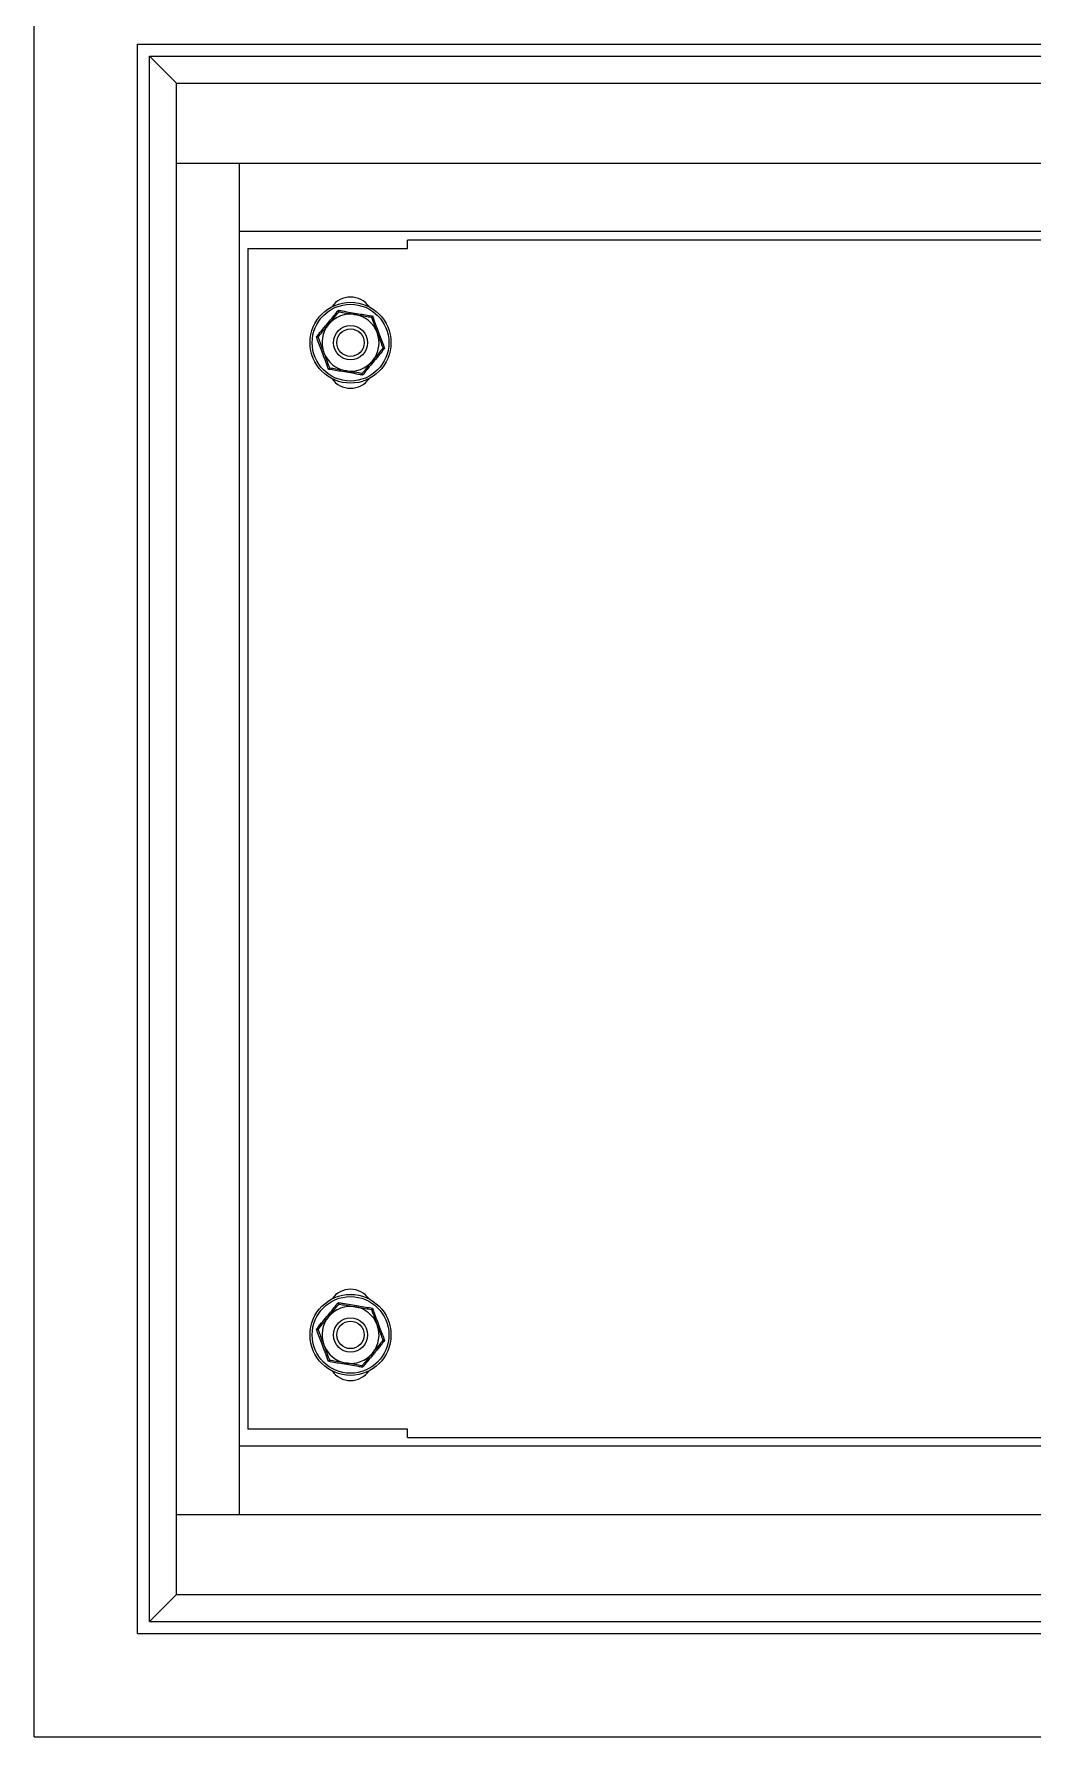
# Model space of a CAD drawing. Header units: millimetres. Extents: x 1836 to 6112, y 1173 to 4209.
# Drawn here: x 4246.8 to 4509.6, y 1706.3 to 2154.2 of the extents above; entities that cross this region are included whole.
import ezdxf

# ---------------------------------------------------------------- set-up
doc = ezdxf.new("R2010")
doc.units = ezdxf.units.MM

msp = doc.modelspace()

# ---------------------------------------------------------------- linework, layer by layer
at = {"color": 7, "linetype": 'Continuous', "lineweight": 9}
for p, q in [((4246.77, 1706.3), (4246.77, 2231.3)), ((4273.95, 1733.49), (4273.95, 2151.61)), ((4273.95, 2151.61), (4639.58, 2151.61)), ((4284.27, 2141.3), (4277.14, 2148.43)), ((4277.14, 2148.43), (4636.39, 2148.43)), ((4277.14, 1736.67), (4277.14, 2148.43)), ((4284.27, 2141.3), (4629.27, 2141.3)), ((4284.27, 1743.8), (4284.27, 2141.3)), ((4284.27, 2120.3), (4629.27, 2120.3)), ((4300.77, 2120.3), (4300.77, 1764.8)), ((4300.77, 2120.3), (4300.77, 2102.3)), ((4612.77, 2102.3), (4300.77, 2102.3)), ((4303.02, 2097.8), (4345.02, 2097.8)), ((4303.02, 2097.8), (4303.02, 1787.3)), ((4568.52, 2100.05), (4345.02, 2100.05)), ((4345.02, 2097.8), (4345.02, 2100.05)), ((4345.02, 1787.3), (4303.02, 1787.3)), ((4345.02, 1785.05), (4345.02, 1787.3)), ((4612.77, 1782.8), (4300.77, 1782.8)), ((4345.02, 1785.05), (4568.52, 1785.05)), ((4284.27, 1764.8), (4629.27, 1764.8)), ((4277.14, 1736.67), (4284.27, 1743.8)), ((4284.27, 1743.8), (4629.27, 1743.8)), ((4273.95, 1733.49), (4639.58, 1733.49)), ((4277.14, 1736.67), (4636.39, 1736.67)), ((4246.77, 1706.3), (4666.77, 1706.3))]:
    msp.add_line(p, q, dxfattribs=at)
for centre, radius in [((4330.02, 2073.05), 10.65), ((4330.02, 2073.05), 10.09), ((4330.02, 2073.05), 4.5), ((4330.02, 2073.05), 3.61), ((4330.02, 1812.05), 10.65), ((4330.02, 1812.05), 10.09), ((4330.02, 1812.05), 4.5), ((4330.02, 1812.05), 3.61)]:
    msp.add_circle(centre, radius, dxfattribs=at)
for centre, radius, start, end in [((4330.02, 2079.1), 5.95, 35.1192, 144.8808), ((4330.02, 2073.05), 7.5, 80.5588, 140.5588), ((4330.02, 2073.05), 7.5, 20.5588, 80.5588), ((4330.02, 2073.05), 7.5, 140.5588, 200.5588), ((4330.02, 2073.05), 7.5, 320.5588, 20.5588), ((4330.02, 2073.05), 7.5, 200.5588, 260.5588), ((4330.02, 2073.05), 7.5, 260.5588, 320.5588), ((4330.02, 2067), 5.95, 215.1192, 324.8808), ((4330.02, 1818.1), 5.95, 35.1192, 144.8808), ((4330.02, 1812.05), 7.5, 80.5588, 140.5588), ((4330.02, 1812.05), 7.5, 20.5588, 80.5588), ((4330.02, 1812.05), 7.5, 140.5588, 200.5588), ((4330.02, 1812.05), 7.5, 320.5588, 20.5588), ((4330.02, 1812.05), 7.5, 200.5588, 260.5588), ((4330.02, 1812.05), 7.5, 260.5588, 320.5588), ((4330.02, 1806), 5.95, 215.1192, 324.8808)]:
    msp.add_arc(centre, radius, start, end, dxfattribs=at)
for points, knots in [([(4321.04, 2074.54), (4321.27, 2074.82), (4322.41, 2076.18), (4324.37, 2078.54), (4326.05, 2080.61), (4326.82, 2081.57)], [0, 0, 0, 0, 0.118084, 0.592258, 1, 1, 1, 1]), ([(4324.22, 2077.82), (4324.98, 2078.73), (4325.92, 2079.88), (4326.8, 2080.95), (4326.97, 2081.16)], [0, 0, 0, 0, 0.801464, 1, 1, 1, 1]), ([(4326.97, 2081.16), (4326.97, 2081.17), (4326.97, 2081.18), (4326.93, 2081.27), (4326.89, 2081.4), (4326.84, 2081.51), (4326.82, 2081.57), (4326.82, 2081.57)], [0, 0, 0, 0, 0.236185, 0.4714, 0.732455, 0.992088, 1, 1, 1, 1]), ([(4326.82, 2081.57), (4327.17, 2081.51), (4328.92, 2081.2), (4331.95, 2080.68), (4334.58, 2080.27), (4335.8, 2080.08)], [0, 0, 0, 0, 0.118084, 0.592258, 1, 1, 1, 1]), ([(4326.97, 2081.16), (4328.23, 2080.95), (4329.64, 2080.72), (4331.09, 2080.47), (4331.25, 2080.45)], [0, 0, 0, 0, 0.896037, 1, 1, 1, 1]), ([(4331.25, 2080.45), (4332.42, 2080.25), (4333.88, 2080.01), (4335.25, 2079.78), (4335.52, 2079.74)], [0, 0, 0, 0, 0.801461, 1, 1, 1, 1]), ([(4335.8, 2080.08), (4335.8, 2080.08), (4335.75, 2080.03), (4335.68, 2079.94), (4335.59, 2079.83), (4335.53, 2079.75), (4335.52, 2079.74), (4335.52, 2079.74)], [0, 0, 0, 0, 0.007913, 0.267532, 0.528606, 0.763815, 1, 1, 1, 1]), ([(4335.52, 2079.74), (4335.65, 2079.4), (4336.13, 2078.1), (4336.65, 2076.71), (4337.04, 2075.68)], [0, 0, 0, 0, 0.263254, 1, 1, 1, 1]), ([(4335.8, 2080.08), (4335.92, 2079.75), (4336.53, 2078.07), (4337.59, 2075.19), (4338.55, 2072.71), (4338.99, 2071.56)], [0, 0, 0, 0, 0.118084, 0.592258, 1, 1, 1, 1]), ([(4324.24, 2066.02), (4324.11, 2066.36), (4323.5, 2068.03), (4322.44, 2070.91), (4321.48, 2073.39), (4321.04, 2074.54)], [0, 0, 0, 0, 0.118083, 0.592258, 1, 1, 1, 1]), ([(4321.47, 2074.47), (4321.47, 2074.47), (4321.45, 2074.47), (4321.36, 2074.49), (4321.22, 2074.51), (4321.1, 2074.53), (4321.04, 2074.54), (4321.04, 2074.54)], [0, 0, 0, 0, 0.236183, 0.471394, 0.732458, 0.992079, 1, 1, 1, 1]), ([(4321.47, 2074.47), (4322.28, 2075.46), (4323.19, 2076.56), (4324.13, 2077.7), (4324.22, 2077.82)], [0, 0, 0, 0, 0.896035, 1, 1, 1, 1]), ([(4321.47, 2074.47), (4321.6, 2074.13), (4322.09, 2072.83), (4322.61, 2071.44), (4322.99, 2070.42)], [0, 0, 0, 0, 0.263253, 1, 1, 1, 1]), ([(4337.04, 2075.68), (4337.12, 2075.48), (4337.62, 2074.14), (4338.13, 2072.77), (4338.54, 2071.67), (4338.56, 2071.63)], [0, 0, 0, 0, 0.148486, 0.965571, 1, 1, 1, 1]), ([(4322.99, 2070.42), (4323.07, 2070.21), (4323.57, 2068.88), (4324.08, 2067.51), (4324.5, 2066.41), (4324.51, 2066.36)], [0, 0, 0, 0, 0.148486, 0.965571, 1, 1, 1, 1]), ([(4338.99, 2071.56), (4338.76, 2071.29), (4337.62, 2069.92), (4335.66, 2067.56), (4333.99, 2065.49), (4333.21, 2064.53)], [0, 0, 0, 0, 0.118083, 0.592258, 1, 1, 1, 1]), ([(4338.56, 2071.63), (4337.75, 2070.65), (4336.84, 2069.55), (4335.91, 2068.41), (4335.81, 2068.29)], [0, 0, 0, 0, 0.896037, 1, 1, 1, 1]), ([(4338.99, 2071.56), (4338.99, 2071.56), (4338.93, 2071.57), (4338.81, 2071.59), (4338.67, 2071.61), (4338.58, 2071.63), (4338.57, 2071.63), (4338.56, 2071.63)], [0, 0, 0, 0, 0.007908, 0.26753, 0.528606, 0.763819, 1, 1, 1, 1]), ([(4324.51, 2066.36), (4324.51, 2066.36), (4324.5, 2066.35), (4324.44, 2066.27), (4324.35, 2066.17), (4324.28, 2066.07), (4324.24, 2066.03), (4324.24, 2066.02)], [0, 0, 0, 0, 0.236185, 0.471406, 0.732474, 0.992087, 1, 1, 1, 1]), ([(4333.21, 2064.53), (4332.86, 2064.59), (4331.11, 2064.9), (4328.08, 2065.42), (4325.45, 2065.83), (4324.24, 2066.02)], [0, 0, 0, 0, 0.118084, 0.592259, 1, 1, 1, 1]), ([(4328.79, 2065.65), (4327.61, 2065.85), (4326.15, 2066.09), (4324.79, 2066.32), (4324.51, 2066.36)], [0, 0, 0, 0, 0.801465, 1, 1, 1, 1]), ([(4333.06, 2064.94), (4331.8, 2065.15), (4330.4, 2065.38), (4328.94, 2065.63), (4328.79, 2065.65)], [0, 0, 0, 0, 0.896039, 1, 1, 1, 1]), ([(4335.81, 2068.29), (4335.05, 2067.37), (4334.11, 2066.22), (4333.23, 2065.15), (4333.06, 2064.94)], [0, 0, 0, 0, 0.801462, 1, 1, 1, 1]), ([(4333.21, 2064.53), (4333.21, 2064.53), (4333.19, 2064.59), (4333.15, 2064.7), (4333.1, 2064.83), (4333.06, 2064.92), (4333.06, 2064.94), (4333.06, 2064.94)], [0, 0, 0, 0, 0.007907, 0.267536, 0.528601, 0.763815, 1, 1, 1, 1]), ([(4321.04, 1813.54), (4321.27, 1813.82), (4322.41, 1815.18), (4324.37, 1817.54), (4326.05, 1819.61), (4326.82, 1820.57)], [0, 0, 0, 0, 0.118084, 0.592259, 1, 1, 1, 1]), ([(4324.22, 1816.82), (4324.98, 1817.73), (4325.92, 1818.88), (4326.8, 1819.95), (4326.97, 1820.16)], [0, 0, 0, 0, 0.801462, 1, 1, 1, 1]), ([(4326.97, 1820.16), (4326.97, 1820.17), (4326.97, 1820.18), (4326.93, 1820.27), (4326.89, 1820.4), (4326.84, 1820.51), (4326.82, 1820.57), (4326.82, 1820.57)], [0, 0, 0, 0, 0.236183, 0.471395, 0.732461, 0.992082, 1, 1, 1, 1]), ([(4326.82, 1820.57), (4327.17, 1820.51), (4328.92, 1820.2), (4331.95, 1819.68), (4334.58, 1819.27), (4335.8, 1819.08)], [0, 0, 0, 0, 0.118083, 0.592258, 1, 1, 1, 1]), ([(4326.97, 1820.16), (4328.23, 1819.95), (4329.64, 1819.72), (4331.09, 1819.47), (4331.25, 1819.45)], [0, 0, 0, 0, 0.896037, 1, 1, 1, 1]), ([(4331.25, 1819.45), (4332.42, 1819.25), (4333.88, 1819.01), (4335.25, 1818.78), (4335.52, 1818.74)], [0, 0, 0, 0, 0.801462, 1, 1, 1, 1]), ([(4335.8, 1819.08), (4335.8, 1819.08), (4335.75, 1819.03), (4335.68, 1818.94), (4335.59, 1818.83), (4335.53, 1818.75), (4335.52, 1818.74), (4335.52, 1818.74)], [0, 0, 0, 0, 0.007913, 0.267538, 0.528604, 0.763816, 1, 1, 1, 1]), ([(4335.52, 1818.74), (4335.65, 1818.4), (4336.13, 1817.1), (4336.65, 1815.71), (4337.04, 1814.68)], [0, 0, 0, 0, 0.263254, 1, 1, 1, 1]), ([(4335.8, 1819.08), (4335.92, 1818.75), (4336.53, 1817.07), (4337.59, 1814.19), (4338.55, 1811.71), (4338.99, 1810.56)], [0, 0, 0, 0, 0.118083, 0.592258, 1, 1, 1, 1]), ([(4321.47, 1813.47), (4322.28, 1814.46), (4323.19, 1815.56), (4324.13, 1816.7), (4324.22, 1816.82)], [0, 0, 0, 0, 0.896037, 1, 1, 1, 1]), ([(4337.04, 1814.68), (4337.12, 1814.48), (4337.62, 1813.14), (4338.13, 1811.77), (4338.54, 1810.67), (4338.56, 1810.63)], [0, 0, 0, 0, 0.148485, 0.965571, 1, 1, 1, 1]), ([(4324.24, 1805.02), (4324.11, 1805.36), (4323.5, 1807.03), (4322.44, 1809.91), (4321.48, 1812.39), (4321.04, 1813.54)], [0, 0, 0, 0, 0.118084, 0.592259, 1, 1, 1, 1]), ([(4321.47, 1813.47), (4321.47, 1813.47), (4321.45, 1813.47), (4321.36, 1813.49), (4321.22, 1813.51), (4321.1, 1813.53), (4321.04, 1813.54), (4321.04, 1813.54)], [0, 0, 0, 0, 0.236183, 0.471395, 0.732458, 0.99208, 1, 1, 1, 1]), ([(4321.47, 1813.47), (4321.6, 1813.13), (4322.09, 1811.83), (4322.61, 1810.44), (4322.99, 1809.42)], [0, 0, 0, 0, 0.263254, 1, 1, 1, 1]), ([(4338.99, 1810.56), (4338.76, 1810.29), (4337.62, 1808.92), (4335.66, 1806.56), (4333.99, 1804.49), (4333.21, 1803.53)], [0, 0, 0, 0, 0.118083, 0.592258, 1, 1, 1, 1]), ([(4338.56, 1810.63), (4337.75, 1809.65), (4336.84, 1808.55), (4335.91, 1807.41), (4335.81, 1807.29)], [0, 0, 0, 0, 0.896036, 1, 1, 1, 1]), ([(4338.99, 1810.56), (4338.99, 1810.56), (4338.93, 1810.57), (4338.81, 1810.59), (4338.67, 1810.61), (4338.58, 1810.63), (4338.57, 1810.63), (4338.56, 1810.63)], [0, 0, 0, 0, 0.007907, 0.267529, 0.528605, 0.763818, 1, 1, 1, 1]), ([(4322.99, 1809.42), (4323.07, 1809.21), (4323.57, 1807.88), (4324.08, 1806.51), (4324.5, 1805.41), (4324.51, 1805.36)], [0, 0, 0, 0, 0.148485, 0.965571, 1, 1, 1, 1]), ([(4324.51, 1805.36), (4324.51, 1805.36), (4324.5, 1805.35), (4324.44, 1805.27), (4324.35, 1805.17), (4324.28, 1805.07), (4324.24, 1805.03), (4324.24, 1805.02)], [0, 0, 0, 0, 0.236185, 0.471399, 0.73247, 0.992087, 1, 1, 1, 1]), ([(4328.79, 1804.65), (4327.61, 1804.85), (4326.15, 1805.09), (4324.79, 1805.32), (4324.51, 1805.36)], [0, 0, 0, 0, 0.801464, 1, 1, 1, 1]), ([(4335.81, 1807.29), (4335.05, 1806.37), (4334.11, 1805.22), (4333.23, 1804.15), (4333.06, 1803.94)], [0, 0, 0, 0, 0.801462, 1, 1, 1, 1]), ([(4333.21, 1803.53), (4332.86, 1803.59), (4331.11, 1803.9), (4328.08, 1804.42), (4325.45, 1804.83), (4324.24, 1805.02)], [0, 0, 0, 0, 0.118084, 0.592259, 1, 1, 1, 1]), ([(4333.06, 1803.94), (4331.8, 1804.15), (4330.4, 1804.38), (4328.94, 1804.63), (4328.79, 1804.65)], [0, 0, 0, 0, 0.896039, 1, 1, 1, 1]), ([(4333.21, 1803.53), (4333.21, 1803.53), (4333.19, 1803.59), (4333.15, 1803.7), (4333.1, 1803.83), (4333.06, 1803.92), (4333.06, 1803.94), (4333.06, 1803.94)], [0, 0, 0, 0, 0.007914, 0.267535, 0.528599, 0.763816, 1, 1, 1, 1])]:
    msp.add_open_spline(points, degree=3, knots=knots, dxfattribs=at)

doc.saveas('drawing.dxf')
